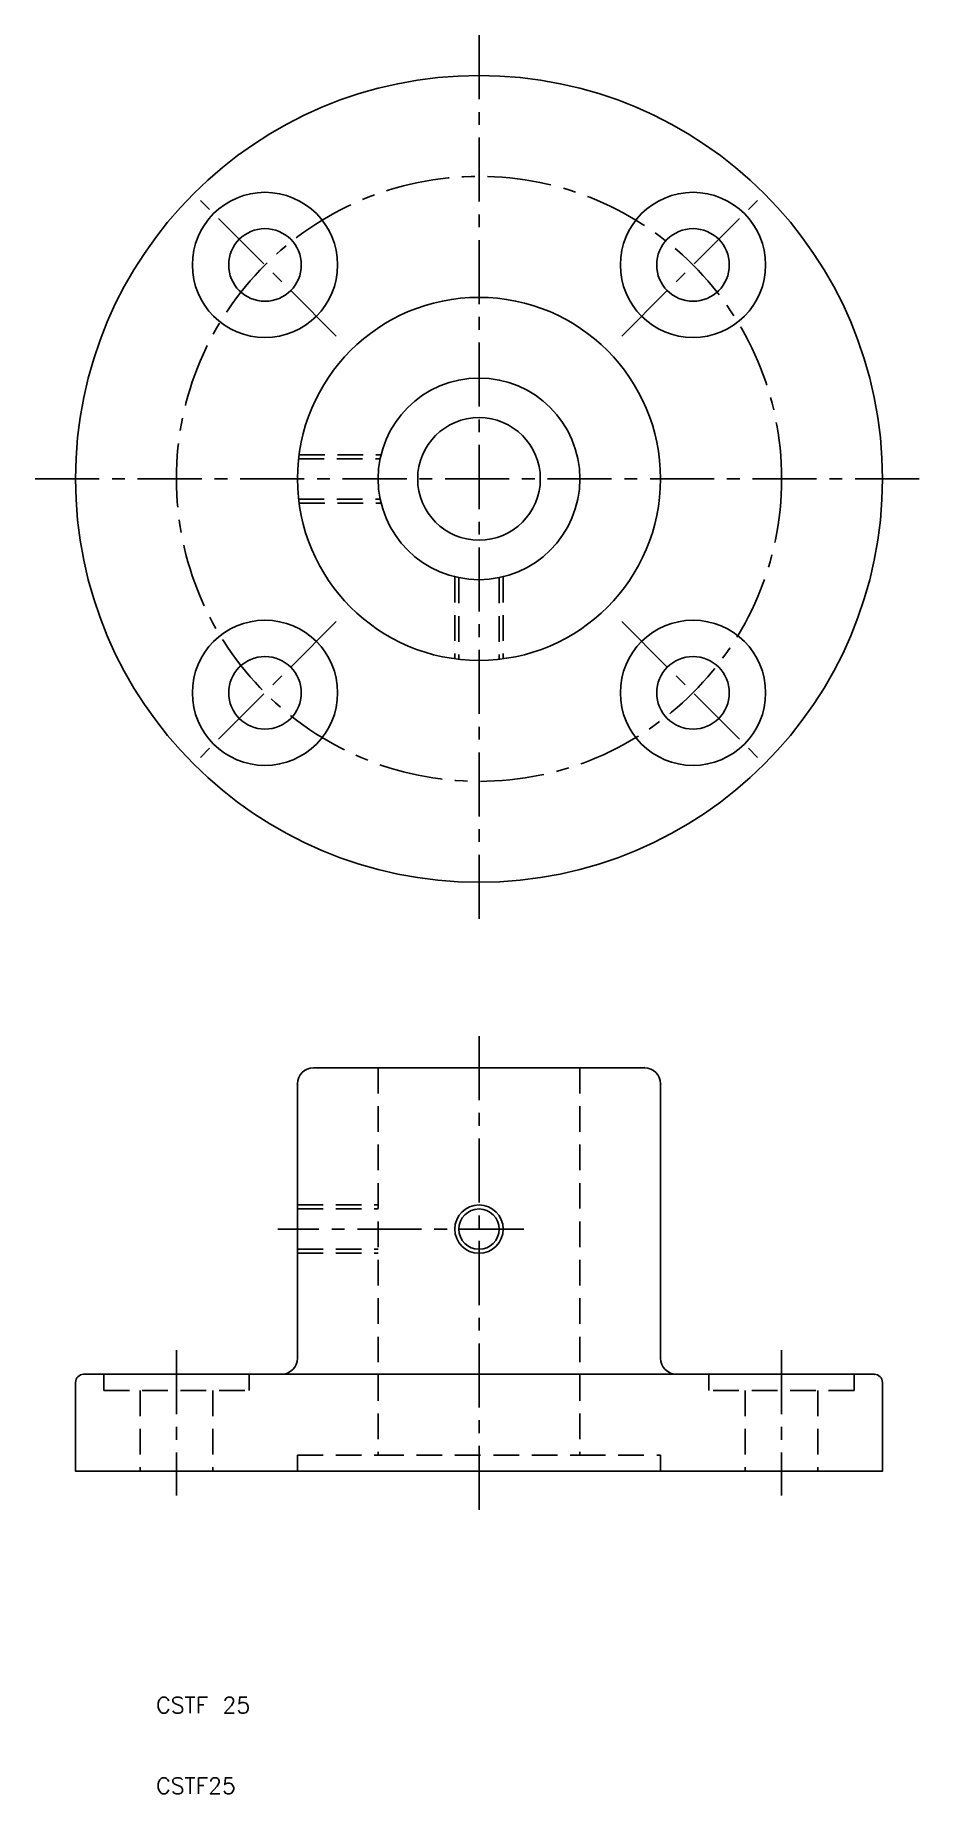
# Model space of a CAD drawing. Extents: x -5 to 105, y 10 to 228.
import ezdxf

# ---------------------------------------------------------------- set-up
doc = ezdxf.new("R2010")
doc.units = 0
doc.header["$LTSCALE"] = 0.25
doc.linetypes.add('CENTER', pattern=[50.8, 31.75, -6.35, 6.35, -6.35])
doc.linetypes.add('DASHED', pattern=[19.05, 12.7, -6.35])
doc.layers.get('0').update_dxf_attribs({"linetype": 'CONTINUOUS'})
doc.layers.add('CENTER', color=1, linetype='CENTER')
doc.styles.get("Standard").update_dxf_attribs({"font": 'txt.shx', "bigfont": 'extfont.shx'})

msp = doc.modelspace()

# ---------------------------------------------------------------- linework, layer by layer
at = {"color": 3, "linetype": 'DASHED'}
for p, q in [((27.64, 175.5), (37.75, 175.5)), ((27.7, 176), (37.87, 176)), ((27.64, 170.5), (37.75, 170.5)), ((27.7, 170), (37.87, 170)), ((47, 160.87), (47, 150.7)), ((47.5, 160.75), (47.5, 150.64)), ((52.5, 160.75), (52.5, 150.64)), ((53, 160.87), (53, 150.7)), ((37.5, 100), (37.5, 52)), ((62.5, 100), (62.5, 52)), ((27.5, 83), (37.5, 83)), ((27.5, 82.5), (37.5, 82.5)), ((27.5, 77.5), (37.5, 77.5)), ((27.5, 77), (37.5, 77)), ((3.5, 62), (3.5, 60)), ((3.5, 62), (3.5, 60)), ((21.5, 62), (21.5, 60)), ((78.5, 62), (78.5, 60)), ((96.5, 62), (96.5, 60)), ((3.5, 60), (21.5, 60)), ((8, 60), (8, 50)), ((17, 60), (17, 50)), ((96.5, 60), (78.5, 60)), ((83, 60), (83, 50)), ((92, 60), (92, 50)), ((27.5, 52), (37.5, 52)), ((27.5, 52), (27.5, 50)), ((37.5, 52), (62.5, 52)), ((62.5, 52), (72.5, 52)), ((72.5, 52), (72.5, 50))]:
    msp.add_line(p, q, dxfattribs=at)
for p, q in [((29.5, 100), (70.5, 100)), ((27.5, 98), (27.5, 64)), ((72.5, 98), (72.5, 64)), ((1, 62), (25.5, 62)), ((25.5, 62), (74.5, 62)), ((74.5, 62), (99, 62)), ((0, 61), (0, 50)), ((100, 61), (100, 50)), ((0, 50), (100, 50))]:
    msp.add_line(p, q)
for centre, radius in [((50, 173), 50), ((23.48, 199.52), 9), ((76.52, 199.52), 9), ((23.48, 199.52), 4.5), ((76.52, 199.52), 4.5), ((50, 173), 22.5), ((50, 173), 12.5), ((50, 173), 7.6), ((23.48, 146.48), 9), ((76.52, 146.48), 9), ((23.48, 146.48), 4.5), ((76.52, 146.48), 4.5), ((50, 80), 2.5)]:
    msp.add_circle(centre, radius)
at = {"color": 3}
msp.add_circle((50, 80), 3, dxfattribs=at)
for centre, radius, start, end in [((29.5, 98), 2, 90, 180), ((70.5, 98), 2, 0, 90), ((25.5, 64), 2, 270, 0), ((74.5, 64), 2, 180, 270), ((1, 61), 1, 90, 180), ((99, 61), 1, 0, 90)]:
    msp.add_arc(centre, radius, start, end)
at = {"color": 3, "linetype": 'DASHED'}
for p in [(70.5, 100), (27.5, 80), (3.5, 62), (3.5, 62), (21.5, 62), (0, 50), (0, 50), (8, 50), (17, 50), (27.5, 50), (72.5, 50)]:
    msp.add_point(p, dxfattribs=at)
for p in [(27.5, 98), (72.5, 98), (99, 62), (100, 50), (100, 50), (100, 50), (100, 50)]:
    msp.add_point(p)
at = {"layer": 'CENTER', "color": 1, "linetype": 'CENTER'}
for p, q in [((50, 228), (50, 118)), ((32.32, 190.68), (14.64, 208.36)), ((67.68, 190.68), (85.36, 208.36)), ((-5, 173), (105, 173)), ((32.32, 155.32), (14.64, 137.64)), ((67.68, 155.32), (85.36, 137.64)), ((50, 103.93), (50, 45)), ((55.57, 80), (25.05, 80)), ((12.5, 65), (12.5, 47)), ((87.5, 65), (87.5, 47))]:
    msp.add_line(p, q, dxfattribs=at)
msp.add_circle((50, 173), 37.5, dxfattribs=at)

# ---------------------------------------------------------------- texts
for s, p in [('CSTF 25', (10, 20)), ('CSTF25', (10, 10))]:
    msp.add_text(s, height=2).set_placement(p)

doc.saveas('drawing.dxf')
